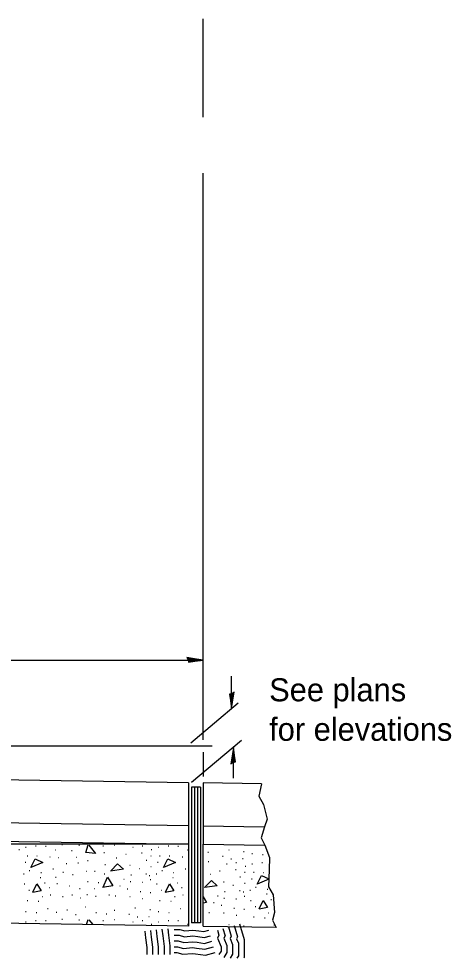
# Model space of a CAD drawing. Extents: x 0 to 2.83, y -0.11 to 1.83.
# Drawn here: x 1.4699 to 1.689, y 0.5791 to 1.0547 of the extents above; entities that cross this region are included whole.
import ezdxf

# ---------------------------------------------------------------- set-up
doc = ezdxf.new("R2010")
doc.units = 0
doc.layers.add('RD_Pr_Roadway_Dimensions', color=7, linetype='Continuous')
doc.layers.add('SH_General_Details', color=7, linetype='Continuous')

msp = doc.modelspace()

# ---------------------------------------------------------------- linework, layer by layer
at = {"layer": 'RD_Pr_Roadway_Dimensions'}
for p, q in [((1.56337, 1.005), (1.56337, 1.05474)), ((1.56337, 0.68968), (1.56337, 0.97657)), ((1.11246, 0.73005), (1.56337, 0.73005)), ((1.57766, 0.70539), (1.57766, 0.72191)), ((1.57766, 0.70539), (1.57766, 0.71273)), ((1.55702, 0.68818), (1.58112, 0.70843)), ((1.55746, 0.66824), (1.58267, 0.68943)), ((1.57866, 0.6703), (1.57866, 0.68592))]:
    msp.add_line(p, q, dxfattribs=at)
for points in [[(1.55566, 0.73016), (1.55592, 0.72901), (1.55918, 0.72951), (1.56338, 0.73005), (1.5589, 0.73066), (1.55498, 0.73135), (1.55566, 0.73016), (1.55601, 0.7294), (1.56055, 0.73005), (1.55558, 0.73093), (1.55632, 0.72995), (1.55841, 0.73008), (1.5564, 0.73039)], [(1.57778, 0.7131), (1.57663, 0.71284), (1.57713, 0.70959), (1.57767, 0.70539), (1.57828, 0.70987), (1.57897, 0.71379), (1.57778, 0.7131), (1.57702, 0.71276), (1.57767, 0.70821), (1.57854, 0.71318), (1.57757, 0.71245), (1.5777, 0.71035), (1.57801, 0.71236)], [(1.57855, 0.67821), (1.5797, 0.67847), (1.5792, 0.68172), (1.57866, 0.68592), (1.57805, 0.68144), (1.57736, 0.67752), (1.57855, 0.67821), (1.57931, 0.67855), (1.57866, 0.6831), (1.57778, 0.67813), (1.57876, 0.67886), (1.57863, 0.68096), (1.57832, 0.67895)]]:
    msp.add_lwpolyline(points, dxfattribs=at)
at = {"layer": 'SH_General_Details'}
for p, q in [((1.56337, 0.73005), (1.56337, 0.73626)), ((1.55598, 0.66787), (0.39174, 0.68657)), ((1.11246, 0.68657), (1.56781, 0.68657)), ((1.56337, 0.68347), (1.56337, 0.67104)), ((1.55598, 0.66793), (1.55598, 0.63682)), ((1.56337, 0.66793), (1.56337, 0.63682)), ((1.59294, 0.66732), (1.56337, 0.66781)), ((1.55598, 0.64613), (0.39174, 0.66482)), ((1.55746, 0.6657), (1.55746, 0.597)), ((1.5619, 0.6657), (1.55746, 0.6657)), ((1.55894, 0.6657), (1.55894, 0.597)), ((1.56042, 0.6657), (1.56042, 0.597)), ((1.5619, 0.6657), (1.5619, 0.597)), ((1.11542, 0.6439), (1.55598, 0.63682)), ((1.59432, 0.64551), (1.56337, 0.64601)), ((1.55598, 0.63682), (1.11542, 0.63664)), ((1.46993, 0.63413), (1.47022, 0.63413)), ((1.47333, 0.63533), (1.47363, 0.63533)), ((1.47844, 0.63602), (1.47873, 0.63602)), ((1.48342, 0.6359), (1.48371, 0.6359)), ((1.48828, 0.63401), (1.48857, 0.63401)), ((1.49174, 0.63659), (1.49204, 0.63659)), ((1.4966, 0.63363), (1.49689, 0.63363)), ((1.50038, 0.63628), (1.50068, 0.63628)), ((1.51249, 0.63602), (1.51278, 0.63602)), ((1.51306, 0.63262), (1.51335, 0.63262)), ((1.51835, 0.6364), (1.51865, 0.6364)), ((1.52762, 0.63527), (1.52792, 0.63527)), ((1.53242, 0.63602), (1.53271, 0.63602)), ((1.53706, 0.63413), (1.53735, 0.63413)), ((1.54047, 0.63533), (1.54076, 0.63533)), ((1.54557, 0.63602), (1.54587, 0.63602)), ((1.55056, 0.6359), (1.55085, 0.6359)), ((1.55541, 0.63401), (1.5557, 0.63401)), ((1.55598, 0.63682), (1.55598, 0.59526)), ((1.56337, 0.59526), (1.56337, 0.63682)), ((1.56337, 0.63682), (1.59457, 0.63626)), ((1.56575, 0.63274), (1.56604, 0.63274)), ((1.57628, 0.63394), (1.57657, 0.63394)), ((1.58382, 0.63318), (1.58412, 0.63318)), ((1.47415, 0.63098), (1.47444, 0.63098)), ((1.47901, 0.63085), (1.4793, 0.63085)), ((1.48557, 0.63035), (1.48586, 0.63035)), ((1.48979, 0.63016), (1.49008, 0.63016)), ((1.49912, 0.63022), (1.49941, 0.63022)), ((1.50473, 0.62858), (1.50503, 0.62858)), ((1.5193, 0.62997), (1.51959, 0.62997)), ((1.52409, 0.63174), (1.52439, 0.63174)), ((1.53216, 0.63243), (1.53246, 0.63243)), ((1.53443, 0.62871), (1.53473, 0.62871)), ((1.53674, 0.63098), (1.53704, 0.63098)), ((1.54129, 0.63098), (1.54158, 0.63098)), ((1.54614, 0.63085), (1.54643, 0.63085)), ((1.5527, 0.63035), (1.55299, 0.63035)), ((1.56587, 0.62801), (1.56617, 0.62801)), ((1.57319, 0.63078), (1.57348, 0.63078)), ((1.57741, 0.6294), (1.57771, 0.6294)), ((1.58328, 0.62952), (1.58357, 0.62952)), ((1.58805, 0.63217), (1.58834, 0.63217)), ((1.59341, 0.63154), (1.5937, 0.63154)), ((1.47314, 0.6277), (1.47344, 0.6277)), ((1.47522, 0.62354), (1.47552, 0.62354)), ((1.48714, 0.62429), (1.48743, 0.62429)), ((1.49389, 0.62707), (1.49418, 0.62707)), ((1.49988, 0.62732), (1.50017, 0.62732)), ((1.50417, 0.62316), (1.50446, 0.62316)), ((1.50833, 0.62316), (1.50862, 0.62316)), ((1.51356, 0.62657), (1.51386, 0.62657)), ((1.52611, 0.62619), (1.5264, 0.62619)), ((1.53084, 0.62455), (1.53113, 0.62455)), ((1.53674, 0.62549), (1.53704, 0.62549)), ((1.54028, 0.6277), (1.54057, 0.6277)), ((1.54236, 0.62354), (1.54265, 0.62354)), ((1.55428, 0.62429), (1.55457, 0.62429)), ((1.57161, 0.62334), (1.57191, 0.62334)), ((1.57514, 0.62687), (1.57544, 0.62687)), ((1.57968, 0.62404), (1.57998, 0.62404)), ((1.57994, 0.62763), (1.58023, 0.62763)), ((1.58458, 0.62574), (1.58487, 0.62574)), ((1.58799, 0.62694), (1.58828, 0.62694)), ((1.59309, 0.62763), (1.59339, 0.62763)), ((1.47239, 0.6219), (1.47268, 0.6219)), ((1.48077, 0.62003), (1.48106, 0.62003)), ((1.48109, 0.62247), (1.48138, 0.62247)), ((1.48853, 0.62013), (1.48882, 0.62013)), ((1.49231, 0.62266), (1.49261, 0.62266)), ((1.49717, 0.62146), (1.49746, 0.62146)), ((1.51325, 0.6219), (1.51354, 0.6219)), ((1.52308, 0.61915), (1.52338, 0.61915)), ((1.52668, 0.62127), (1.52697, 0.62127)), ((1.53424, 0.62177), (1.53454, 0.62177)), ((1.53605, 0.62102), (1.53635, 0.62102)), ((1.53656, 0.6189), (1.53685, 0.6189)), ((1.53952, 0.6219), (1.53981, 0.6219)), ((1.54791, 0.62003), (1.5482, 0.62003)), ((1.54822, 0.62247), (1.54851, 0.62247)), ((1.55566, 0.62013), (1.55596, 0.62013)), ((1.56682, 0.62158), (1.56711, 0.62158)), ((1.58195, 0.62032), (1.58225, 0.62032)), ((1.58426, 0.62259), (1.58456, 0.62259)), ((1.5878, 0.61931), (1.58809, 0.61931)), ((1.58881, 0.62259), (1.5891, 0.62259)), ((1.59366, 0.62246), (1.59395, 0.62246)), ((1.47264, 0.61669), (1.47293, 0.61669)), ((1.47503, 0.6136), (1.47533, 0.6136)), ((1.48298, 0.61719), (1.48327, 0.61719)), ((1.48525, 0.61492), (1.48554, 0.61492)), ((1.48922, 0.61688), (1.48951, 0.61688)), ((1.4954, 0.61581), (1.49569, 0.61581)), ((1.50076, 0.61442), (1.50105, 0.61442)), ((1.50473, 0.61795), (1.50503, 0.61795)), ((1.5082, 0.61442), (1.5085, 0.61442)), ((1.51022, 0.61744), (1.51051, 0.61744)), ((1.52107, 0.61568), (1.52136, 0.61568)), ((1.52491, 0.61429), (1.52521, 0.61429)), ((1.52636, 0.61795), (1.52666, 0.61795)), ((1.53235, 0.61763), (1.53265, 0.61763)), ((1.53977, 0.61669), (1.54007, 0.61669)), ((1.54217, 0.6136), (1.54246, 0.6136)), ((1.55011, 0.61719), (1.55041, 0.61719)), ((1.55239, 0.61492), (1.55268, 0.61492)), ((1.57363, 0.6178), (1.57392, 0.6178)), ((1.57836, 0.61615), (1.57865, 0.61615)), ((1.58426, 0.6171), (1.58456, 0.6171)), ((1.58988, 0.61515), (1.59017, 0.61515)), ((1.59574, 0.61408), (1.59603, 0.61408)), ((1.48172, 0.61038), (1.48201, 0.61038)), ((1.48582, 0.61126), (1.48611, 0.61126)), ((1.49206, 0.61038), (1.49235, 0.61038)), ((1.49685, 0.61114), (1.49714, 0.61114)), ((1.50095, 0.60975), (1.50124, 0.60975)), ((1.50442, 0.61139), (1.50471, 0.61139)), ((1.50877, 0.61057), (1.50906, 0.61057)), ((1.51552, 0.61114), (1.51581, 0.61114)), ((1.51873, 0.61063), (1.51903, 0.61063)), ((1.52611, 0.61038), (1.5264, 0.61038)), ((1.53141, 0.6129), (1.5317, 0.6129)), ((1.53254, 0.60931), (1.53284, 0.60931)), ((1.53649, 0.61234), (1.53679, 0.61234)), ((1.54885, 0.61038), (1.54915, 0.61038)), ((1.55295, 0.61126), (1.55324, 0.61126)), ((1.5706, 0.61076), (1.5709, 0.61076)), ((1.57388, 0.60956), (1.57418, 0.60956)), ((1.5742, 0.61288), (1.57449, 0.61288)), ((1.57987, 0.60924), (1.58017, 0.60924)), ((1.58176, 0.61338), (1.58206, 0.61338)), ((1.58357, 0.61263), (1.58387, 0.61263)), ((1.58408, 0.6105), (1.58437, 0.6105)), ((1.58704, 0.61351), (1.58733, 0.61351)), ((1.59543, 0.61164), (1.59572, 0.61164)), ((1.47415, 0.60836), (1.47444, 0.60836)), ((1.47976, 0.60798), (1.48006, 0.60798)), ((1.48449, 0.60433), (1.48479, 0.60433)), ((1.50347, 0.60515), (1.50377, 0.60515)), ((1.52876, 0.60458), (1.52905, 0.60458)), ((1.54129, 0.60836), (1.54158, 0.60836)), ((1.5469, 0.60798), (1.54719, 0.60798)), ((1.55163, 0.60433), (1.55192, 0.60433)), ((1.56859, 0.60729), (1.56888, 0.60729)), ((1.57243, 0.6059), (1.57273, 0.6059)), ((1.57893, 0.60451), (1.57922, 0.60451)), ((1.58729, 0.60829), (1.58759, 0.60829)), ((1.58969, 0.60521), (1.58998, 0.60521)), ((1.59763, 0.6088), (1.59793, 0.6088)), ((1.55598, 0.59533), (1.14646, 0.60178)), ((1.47339, 0.60281), (1.47369, 0.60281)), ((1.47875, 0.60218), (1.47905, 0.60218)), ((1.48884, 0.60244), (1.48914, 0.60244)), ((1.49433, 0.60357), (1.49462, 0.60357)), ((1.49868, 0.60118), (1.49897, 0.60118)), ((1.50902, 0.60218), (1.50931, 0.60218)), ((1.51426, 0.60155), (1.51455, 0.60155)), ((1.51823, 0.60338), (1.51852, 0.60338)), ((1.52567, 0.60143), (1.52596, 0.60143)), ((1.52989, 0.60004), (1.53019, 0.60004)), ((1.53576, 0.60017), (1.53605, 0.60017)), ((1.5363, 0.60383), (1.5366, 0.60383)), ((1.54053, 0.60281), (1.54082, 0.60281)), ((1.54589, 0.60218), (1.54618, 0.60218)), ((1.56625, 0.60224), (1.56655, 0.60224)), ((1.57363, 0.60199), (1.57392, 0.60199)), ((1.58006, 0.60092), (1.58036, 0.60092)), ((1.58401, 0.60394), (1.58431, 0.60394)), ((1.58881, 0.59997), (1.5891, 0.59997)), ((1.59442, 0.59959), (1.59471, 0.59959)), ((1.59637, 0.60199), (1.59667, 0.60199)), ((1.47333, 0.59758), (1.47363, 0.59758)), ((1.47844, 0.59827), (1.47873, 0.59827)), ((1.48342, 0.59815), (1.48371, 0.59815)), ((1.49174, 0.59884), (1.49204, 0.59884)), ((1.50038, 0.59853), (1.50068, 0.59853)), ((1.51249, 0.59827), (1.51278, 0.59827)), ((1.51835, 0.59865), (1.51865, 0.59865)), ((1.52762, 0.59752), (1.52792, 0.59752)), ((1.53242, 0.59827), (1.53271, 0.59827)), ((1.53706, 0.59638), (1.53735, 0.59638)), ((1.54047, 0.59758), (1.54076, 0.59758)), ((1.54557, 0.59827), (1.54587, 0.59827)), ((1.55056, 0.59815), (1.55085, 0.59815)), ((1.55541, 0.59626), (1.5557, 0.59626)), ((1.5619, 0.597), (1.55746, 0.597)), ((1.60033, 0.59458), (1.56337, 0.59514)), ((1.57628, 0.59619), (1.57657, 0.59619)), ((1.58382, 0.59543), (1.58412, 0.59543)), ((1.59915, 0.59594), (1.59944, 0.59594))]:
    msp.add_line(p, q, dxfattribs=at)
for points in [[(1.59294, 0.66732), (1.59154, 0.66116), (1.5939, 0.657), (1.59583, 0.64955), (1.59435, 0.64557), (1.59279, 0.64011), (1.59457, 0.63626)], [(1.50539, 0.63636), (1.50884, 0.63218), (1.50385, 0.63255), (1.5051, 0.63644)], [(1.59457, 0.63626), (1.59694, 0.63017), (1.59671, 0.62384), (1.59649, 0.61532), (1.59886, 0.61116), (1.59952, 0.60228), (1.59841, 0.5983), (1.60033, 0.59458)], [(1.47609, 0.62506), (1.47822, 0.62939), (1.48211, 0.62755), (1.47604, 0.62497)], [(1.54323, 0.62506), (1.54535, 0.62939), (1.54925, 0.62755), (1.54318, 0.62497)], [(1.51648, 0.62337), (1.52001, 0.62689), (1.52294, 0.62418), (1.51642, 0.62322)], [(1.51259, 0.61507), (1.51494, 0.62013), (1.51758, 0.61573), (1.5123, 0.61485)], [(1.564, 0.61497), (1.56753, 0.6185), (1.57046, 0.61578), (1.56394, 0.61483)], [(1.59659, 0.61908), (1.5907, 0.61657)], [(1.59075, 0.61666), (1.59287, 0.621)], [(1.59287, 0.621), (1.59659, 0.61924)], [(1.47704, 0.61249), (1.4791, 0.61675), (1.4813, 0.61316), (1.47701, 0.61234)], [(1.54418, 0.61249), (1.54624, 0.61675), (1.54844, 0.61316), (1.54414, 0.61234)], [(1.56337, 0.61022), (1.5651, 0.60733)], [(1.5651, 0.60733), (1.56337, 0.60705)], [(1.5917, 0.6041), (1.59376, 0.60836), (1.59596, 0.60476), (1.59166, 0.60395)], [(1.55598, 0.60244), (1.55598, 0.60244)], [(1.50428, 0.59614), (1.5051, 0.59869)], [(1.50539, 0.59861), (1.50747, 0.59609)], [(1.57618, 0.59494), (1.57754, 0.59019), (1.57699, 0.58909), (1.57824, 0.58611), (1.57824, 0.58112), (1.57702, 0.5791)], [(1.57901, 0.59574), (1.58068, 0.58989), (1.58022, 0.58898), (1.58117, 0.58669), (1.58117, 0.58031), (1.58044, 0.5791)], [(1.58182, 0.59655), (1.5841, 0.58859), (1.5841, 0.57949), (1.58386, 0.5791)], [(1.53371, 0.59276), (1.53409, 0.58935), (1.53473, 0.58452), (1.53473, 0.58092)], [(1.53662, 0.59308), (1.537, 0.5897), (1.53766, 0.58471), (1.53766, 0.58092)], [(1.53954, 0.5934), (1.53991, 0.59006), (1.54059, 0.58491), (1.54059, 0.58092)], [(1.54245, 0.59373), (1.54282, 0.59041), (1.54353, 0.5851), (1.54353, 0.58092)], [(1.54537, 0.59405), (1.54573, 0.59077), (1.54646, 0.5853), (1.54646, 0.58092)], [(1.54865, 0.59369), (1.55157, 0.59369), (1.55412, 0.59296), (1.55814, 0.59332), (1.56106, 0.59296), (1.56361, 0.59259), (1.56617, 0.59332)], [(1.54865, 0.59076), (1.55116, 0.59076), (1.55385, 0.58999), (1.55809, 0.59038), (1.56067, 0.59005), (1.56381, 0.5896), (1.56697, 0.5905)], [(1.57054, 0.59332), (1.57127, 0.59077), (1.57054, 0.58931), (1.57237, 0.58493), (1.57237, 0.58274), (1.57127, 0.58092)], [(1.57336, 0.59413), (1.57441, 0.59048), (1.57377, 0.5892), (1.5753, 0.58552), (1.5753, 0.58193), (1.57379, 0.57941)], [(1.54865, 0.58782), (1.55075, 0.58782), (1.55357, 0.58702), (1.55804, 0.58742), (1.56028, 0.58714), (1.56402, 0.58661), (1.56778, 0.58768)], [(1.54865, 0.58489), (1.55034, 0.58489), (1.55329, 0.58405), (1.55799, 0.58447), (1.55989, 0.58424), (1.56422, 0.58362), (1.56858, 0.58486)], [(1.54865, 0.58196), (1.54993, 0.58196), (1.55301, 0.58108), (1.55794, 0.58152), (1.5595, 0.58133), (1.56443, 0.58062), (1.56939, 0.58204)]]:
    msp.add_lwpolyline(points, dxfattribs=at)

# ---------------------------------------------------------------- texts
at = {"layer": 'RD_Pr_Roadway_Dimensions'}
for s, height, p in [('See plans', 0.011667, (1.59677, 0.70917)), ('for elevations', 0.0116667, (1.59677, 0.68917))]:
    msp.add_text(s, height=height, dxfattribs=at).set_placement(p)

doc.saveas('drawing.dxf')
